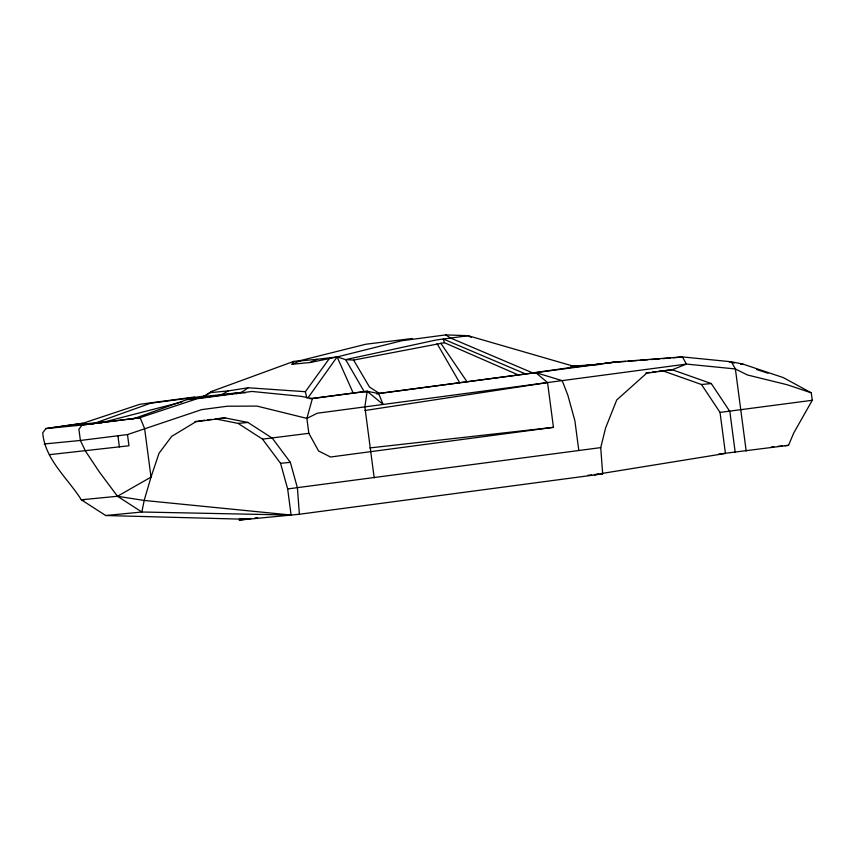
<?xml version="1.0" encoding="UTF-8"?>
<svg xmlns="http://www.w3.org/2000/svg" width="855" height="855" viewBox="0 0 855 855"><rect width="100%" height="100%" fill="white"/><g stroke="black" fill="none" stroke-linecap="round" stroke-linejoin="round"><path stroke-width="1.28" d="M718.809 454.091L788.534 445.337L793.611 433.25L812.25 400.29L811.267 392.83L783.233 377.579L742.845 364.059L731.388 361.783L682.418 356.909L616.145 361.943L378.637 393.557L367.18 391.28L364.85 406.884L374.18 477.774M250.964 518.525L239.09 520.107L299.378 514.25L602.668 473.873L600.734 447.614L605.586 427.992L616.765 399.926L646.711 373.165L672.287 369.755L686.415 364.08L735.386 368.954L747.334 374.95L787.231 384.75L811.267 392.83M376.627 393.749L378.637 393.557L383.126 404.458L367.18 391.28L312.374 398.58L306.881 418.394L308.847 433.325L318.605 451.002L330.554 457.008L553.452 427.34L547.553 382.57L535.764 372.641L376.841 393.685M445.744 334.893L450.638 338.067L532.74 372.93L575.501 366.806L468.155 335.705L445.744 334.893L401.893 340.728L337.105 356.941L310.087 362.52L292.004 364.273L293.628 361.43L300.928 360.457L365.726 344.244L412.206 338.505M307.864 398.013L337.105 356.941L345.655 359.634L353.617 360.083L444.418 342.705L518.13 374.875M306.806 397.864L305.363 391.708L329.795 357.914M245.332 392.862L241.388 392.466L203.298 396.56L212.04 391.28L293.628 361.43M206.194 395.309L212.04 391.28M236.237 393.792L241.388 392.466L248.207 387.764L305.363 391.708M194.673 397.009L139.857 404.297L82.871 423.278L45.914 428.569L42.75 432.79C44.823 459.456 67.866 478.308 81.311 499.79L117.488 496.274L151.014 477.111L159.03 453.268L171.673 436.392L195.784 421.793L225.015 417.903L247.918 422.445L272.307 438.188L290.358 462.352L297.444 487.991L299.378 514.25M221.381 394.796L228.306 390.895L248.207 387.764M292.004 364.273L300.928 360.457M310.087 362.52L317.098 359.282L337.105 356.941L353.201 393.033L367.18 391.28M92.939 423.856L150.405 403.271L205.221 395.983L203.298 396.56M131.606 419.452L186.582 399.755L241.388 392.466M44.225 443.98L80.391 440.464L127.481 434.575L201.62 409.63L227.195 406.232L256.917 406.072L306.881 418.394L317.344 413.211L686.415 364.08L682.418 356.909L673.184 357.807M137.666 418.437L197.131 398.729L251.936 391.44L300.917 396.303L312.374 398.58M100.965 422.808L182.051 401.935M191.06 399.616L205.221 395.983M83.865 500.442L81.311 499.79L105.699 515.522L141.866 512.006L144.164 500.442L151.014 477.111L144.623 428.612L140.135 417.71L82.08 425.053L45.914 428.569L82.871 423.278M598.308 474.044L594.375 474.685L602.668 473.873M600.926 473.617L725.435 453.439L720.028 412.399L701.485 384.504L662.486 370.707L658.649 371.22M364.957 410.507L547.553 382.57M812.25 400.29L720.028 412.399M140.135 417.71L82.08 425.053L78.917 429.274L80.391 440.464L85.521 451.173L99.437 472.099L117.488 496.274L141.866 512.006L291.095 515.052L287.654 488.942L280.558 463.314L262.506 439.139L238.128 423.407L215.214 418.854L225.015 417.903M572.711 367.34L616.145 361.943M194.887 421.568L205.05 420.211M207.594 419.869L211.409 419.367M645.867 372.93L649.704 372.417M652.258 372.075L656.095 371.562M308.847 433.325L262.506 439.139M600.734 447.614L287.654 488.942M254.918 518.002L257.558 517.649M309.734 398.74L353.201 393.033M369.884 447.924L553.452 427.34M299.015 361.045L317.098 359.282M210.223 392.648L228.306 390.895M71.489 425.17L107.666 421.654M729.133 362.007L731.388 361.783L735.386 368.954L746.191 451.034M666.163 370.354L672.287 369.755L711.285 383.553L729.828 411.447L735.225 452.487M740.58 364.273L742.845 364.059M238.128 423.407L247.918 422.445M701.485 384.504L711.285 383.553M49.355 454.689L128.955 445.765L127.481 434.575M280.558 463.314L290.358 462.352M771.306 447.015L773.893 446.759M777.687 446.396L782.507 445.925M784.922 445.69L788.534 445.337M587.759 475.327L591.735 474.942M605.596 362.969L614.873 362.264M617.524 362.06L625.475 361.451M628.126 361.259L637.403 360.554M640.053 360.35L648.005 359.752M650.655 359.549L659.932 358.844M662.582 358.64L670.534 358.042M570.755 366.378L599.911 364.166M573.459 366.4L582.736 365.694M585.386 365.491L593.338 364.893M595.988 364.69L599.964 364.39M105.699 515.522L247.384 519.306L239.443 518.515M574.635 366.763L575.501 366.806M291.095 515.052L144.164 500.442L117.488 496.274M731.677 362.509L734.221 363.012M366.71 392.082L364.166 391.579L345.655 359.634L436.029 340.012L468.155 335.705L471.244 337.436M535.764 372.641L562.173 380.625L567.795 395.053L574.881 420.692L578.814 450.532M756.793 369.574L768.014 373.24M525.44 373.902L443.328 339.04L444.418 342.705M379.278 393.364L369.478 387.016L353.617 360.083M440.763 343.197L466.969 381.683M437.108 343.678L459.659 382.655M117.915 435.772L119.39 446.962"/></g></svg>
